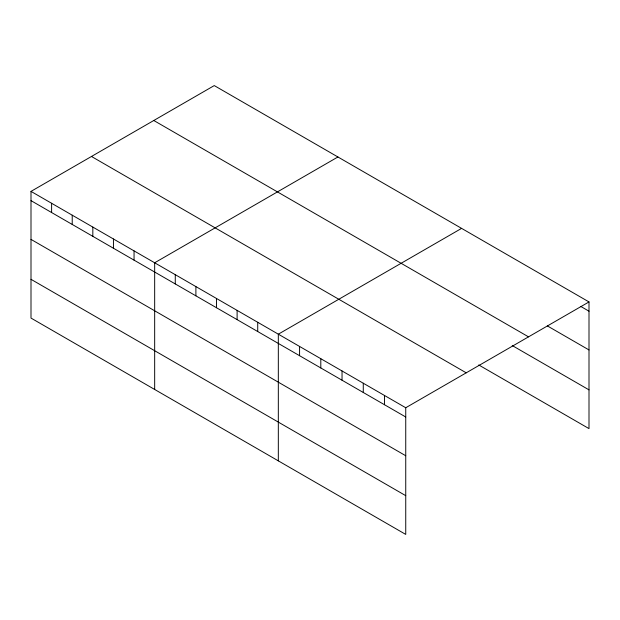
<?xml version="1.0" encoding="UTF-8"?>
<svg xmlns="http://www.w3.org/2000/svg" width="620" height="620" viewBox="0 0 620 620"><rect width="100%" height="100%" fill="white"/><g stroke="black" fill="none" stroke-linecap="round" stroke-linejoin="round"><path stroke-width="0.93" d="M31 191.386L405.743 407.743L405.743 534.417L31 318.068L31 191.386L214.256 85.583L589 301.932L589 428.614L478.741 364.955M337.923 156.976L154.667 262.779L154.667 389.461M461.59 228.377L278.326 334.18L278.326 460.861M405.743 407.743L589 301.932M580.832 306.474L589 311.194M547.344 325.895L589 349.944M153.783 120.497L528.527 336.854M512.229 345.542L589 389.864M91.473 156.472L466.217 372.822M31 200.64L405.743 416.996M31 239.39L405.743 455.746M31 279.318L405.743 495.667M384.509 395.483L384.509 404.736M363.274 383.222L363.274 392.476M342.038 370.962L342.038 380.215M320.803 358.701L320.803 367.954M299.569 346.44L299.569 355.694M257.719 322.276L257.719 331.537M237.111 310.38L237.111 319.633M216.496 298.483L216.496 307.737M195.889 286.579L195.889 295.833M175.274 274.683L175.274 283.937M134.052 250.883L134.052 260.137M113.445 238.979L113.445 248.24M92.83 227.083L92.83 236.336M72.222 215.187L72.222 224.44M51.607 203.283L51.607 212.536"/></g></svg>
